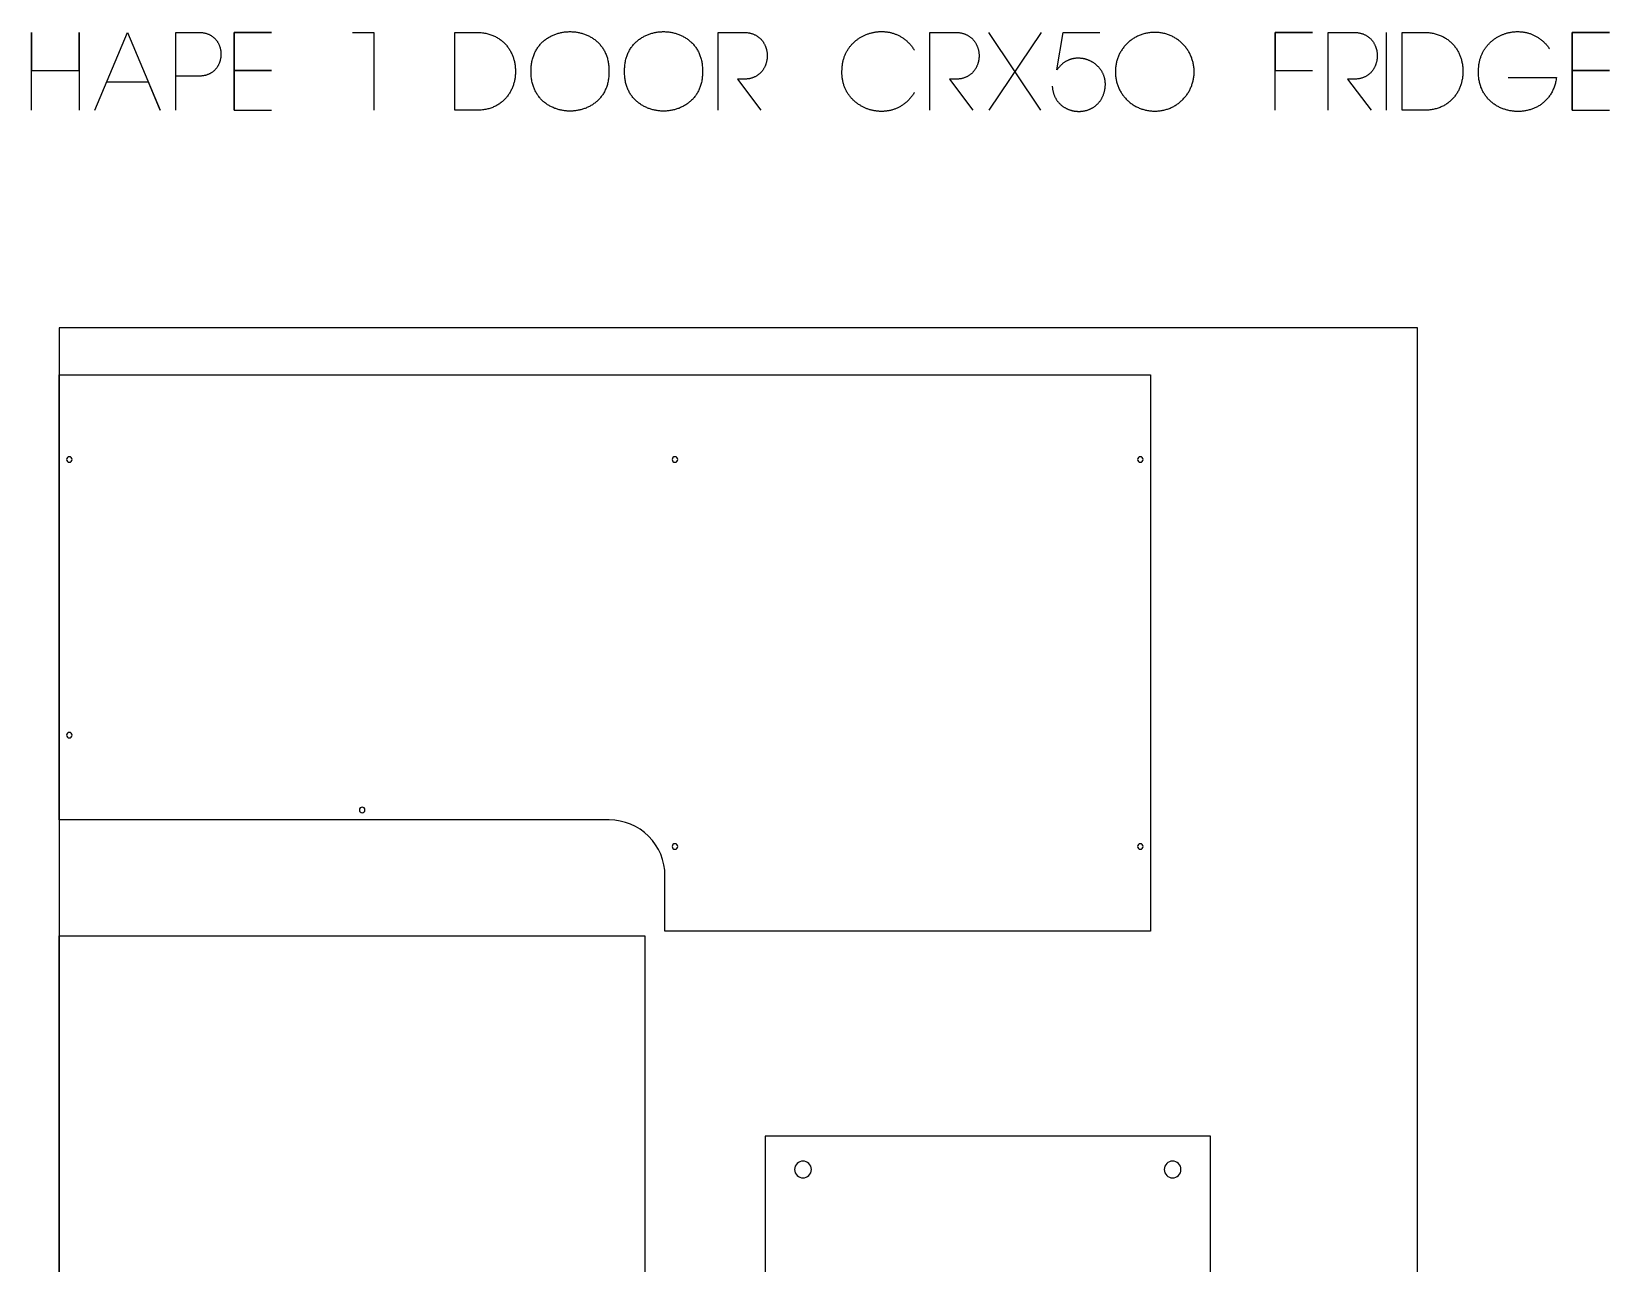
# Model space of a CAD drawing. Extents: x -767 to 5149, y -506 to 2808.
# Drawn here: x 3732 to 5149, y 1600 to 2706 of the extents above; entities that cross this region are included whole.
import ezdxf

# ---------------------------------------------------------------- set-up
doc = ezdxf.new("R2010")
doc.units = 0
doc.layers.add('LAYER_1', color=18, linetype='CONTINUOUS')
doc.layers.add('T5_LOGOLAYER_21', color=18, linetype='CONTINUOUS')

msp = doc.modelspace()

# ---------------------------------------------------------------- linework, layer by layer
at = {"layer": 'LAYER_1'}
for points in [[(3757, 0), (4977, 0), (4977, 2440), (3757, 2440)], [(4391, 1512), (4791, 1512), (4791, 1714), (4391, 1714)]]:
    msp.add_lwpolyline(points, close=True, dxfattribs=at)
for points in [[(3766, 2324.3, 0.414214), (3763.5, 2321.8, 0.414214), (3766, 2319.3, 0.414214), (3768.5, 2321.8, 0.414214)], [(4310, 2324.3, 0.414214), (4307.5, 2321.8, 0.414214), (4310, 2319.3, 0.414214), (4312.5, 2321.8, 0.414214)], [(4728, 2324.3, 0.414214), (4725.5, 2321.8, 0.414214), (4728, 2319.3, 0.414214), (4730.5, 2321.8, 0.414214)], [(3766, 2076.7, 0.414214), (3763.5, 2074.2, 0.414214), (3766, 2071.7, 0.414214), (3768.5, 2074.2, 0.414214)], [(4029, 2009.5, 0.414214), (4026.5, 2007, 0.414214), (4029, 2004.5, 0.414214), (4031.5, 2007, 0.414214)], [(4310, 1976.7, 0.414214), (4307.5, 1974.2, 0.414214), (4310, 1971.7, 0.414214), (4312.5, 1974.2, 0.414214)], [(4728, 1976.7, 0.414214), (4725.5, 1974.2, 0.414214), (4728, 1971.7, 0.414214), (4730.5, 1974.2, 0.414214)], [(4425, 1691.5, 0.414214), (4417.5, 1684, 0.414214), (4425, 1676.5, 0.414214), (4432.5, 1684, 0.414214)], [(4757, 1691.5, 0.414214), (4749.5, 1684, 0.414214), (4757, 1676.5, 0.414214), (4764.5, 1684, 0.414214)]]:
    msp.add_lwpolyline(points, format="xyb", close=True, dxfattribs=at)
at = {"layer": 'T5_LOGOLAYER_21'}
for points in [[(3732.1, 2635.5), (3732.1, 2705.5), (3732.1, 2671.2), (3774.8, 2671.2), (3774.8, 2705.5), (3774.8, 2635.5)], [(3788.8, 2635.5), (3818.2, 2705.5), (3847.6, 2635.5), (3837.1, 2660.7), (3800, 2660.7)], [(3861.6, 2635.5), (3861.6, 2705.5), (3882.6, 2705.5), (3883.2, 2705.5), (3883.8, 2705.4), (3884.4, 2705.4), (3885, 2705.4), (3885.5, 2705.3), (3886.1, 2705.2), (3886.6, 2705.1), (3887.2, 2705), (3887.7, 2704.9), (3888.2, 2704.8), (3888.7, 2704.7), (3889.2, 2704.5), (3889.7, 2704.3), (3890.2, 2704.2), (3890.7, 2704), (3891.2, 2703.8), (3891.6, 2703.6), (3892.1, 2703.4), (3892.5, 2703.1), (3892.9, 2702.9), (3893.3, 2702.6), (3893.7, 2702.4), (3894.1, 2702.1), (3894.5, 2701.9), (3894.9, 2701.6), (3895.3, 2701.3), (3895.6, 2701), (3896, 2700.7), (3896.3, 2700.3), (3896.7, 2700), (3897, 2699.7), (3897.3, 2699.3), (3897.6, 2699), (3897.9, 2698.6), (3898.2, 2698.3), (3898.4, 2697.9), (3898.7, 2697.5), (3899, 2697.2), (3899.2, 2696.8), (3899.4, 2696.4), (3899.7, 2696), (3899.9, 2695.6), (3900.1, 2695.2), (3900.3, 2694.8), (3900.5, 2694.3), (3900.6, 2693.9), (3900.8, 2693.5), (3901, 2693.1), (3901.1, 2692.6), (3901.2, 2692.2), (3901.4, 2691.8), (3901.5, 2691.3), (3901.6, 2690.9), (3901.7, 2690.4), (3901.8, 2690), (3901.9, 2689.5), (3902, 2689.1), (3902, 2688.6), (3902.1, 2688.2), (3902.1, 2687.7), (3902.1, 2687.2), (3902.2, 2686.8), (3902.2, 2686.3), (3902.2, 2685.9), (3902.2, 2685.4), (3902.2, 2685), (3902.1, 2684.5), (3902.1, 2684), (3902.1, 2683.6), (3902, 2683.1), (3902, 2682.7), (3901.9, 2682.2), (3901.8, 2681.8), (3901.7, 2681.3), (3901.6, 2680.9), (3901.5, 2680.4), (3901.4, 2680), (3901.2, 2679.5), (3901.1, 2679.1), (3901, 2678.7), (3900.8, 2678.2), (3900.6, 2677.8), (3900.5, 2677.4), (3900.3, 2677), (3900.1, 2676.6), (3899.9, 2676.2), (3899.7, 2675.8), (3899.4, 2675.4), (3899.2, 2675), (3899, 2674.6), (3898.7, 2674.2), (3898.4, 2673.8), (3898.2, 2673.5), (3897.9, 2673.1), (3897.6, 2672.7), (3897.3, 2672.4), (3897, 2672.1), (3896.7, 2671.7), (3896.3, 2671.4), (3896, 2671.1), (3895.6, 2670.8), (3895.3, 2670.5), (3894.9, 2670.2), (3894.5, 2669.9), (3894.1, 2669.6), (3893.7, 2669.3), (3893.3, 2669.1), (3892.9, 2668.8), (3892.5, 2668.6), (3892.1, 2668.4), (3891.6, 2668.2), (3891.2, 2668), (3890.7, 2667.8), (3890.2, 2667.6), (3889.7, 2667.4), (3889.2, 2667.2), (3888.7, 2667.1), (3888.2, 2666.9), (3887.7, 2666.8), (3887.2, 2666.7), (3886.6, 2666.6), (3886.1, 2666.5), (3885.5, 2666.4), (3885, 2666.4), (3884.4, 2666.3), (3883.8, 2666.3), (3883.2, 2666.3), (3882.6, 2666.3), (3861.6, 2666.3)], [(3914.1, 2635.5), (3914.1, 2705.5), (3947.7, 2705.5), (3914.1, 2705.5), (3914.1, 2671.2), (3947.7, 2671.2), (3914.1, 2671.2), (3914.1, 2635.5), (3947.7, 2635.5)], [(4020.5, 2705.5), (4039.4, 2705.5), (4039.4, 2635.5)], [(4348.7, 2635.5), (4348.7, 2705.5), (4371.8, 2705.5), (4372.5, 2705.5), (4373.1, 2705.4), (4373.8, 2705.4), (4374.4, 2705.3), (4375, 2705.3), (4375.6, 2705.2), (4376.2, 2705.1), (4376.8, 2705), (4377.3, 2704.9), (4377.9, 2704.7), (4378.4, 2704.6), (4379, 2704.4), (4379.5, 2704.3), (4380, 2704.1), (4380.5, 2703.9), (4381, 2703.7), (4381.5, 2703.4), (4382, 2703.2), (4382.5, 2703), (4382.9, 2702.7), (4383.4, 2702.4), (4383.8, 2702.2), (4384.2, 2701.9), (4384.6, 2701.6), (4385, 2701.3), (4385.4, 2701), (4385.8, 2700.7), (4386.2, 2700.3), (4386.6, 2700), (4386.9, 2699.6), (4387.3, 2699.3), (4387.6, 2698.9), (4387.9, 2698.5), (4388.2, 2698.2), (4388.5, 2697.8), (4388.8, 2697.4), (4389.1, 2697), (4389.4, 2696.6), (4389.6, 2696.1), (4389.9, 2695.7), (4390.1, 2695.3), (4390.4, 2694.9), (4390.6, 2694.4), (4390.8, 2694), (4391, 2693.5), (4391.2, 2693.1), (4391.4, 2692.6), (4391.5, 2692.2), (4391.7, 2691.7), (4391.8, 2691.2), (4392, 2690.8), (4392.1, 2690.3), (4392.2, 2689.8), (4392.3, 2689.4), (4392.4, 2688.9), (4392.5, 2688.4), (4392.6, 2687.9), (4392.7, 2687.4), (4392.7, 2686.9), (4392.8, 2686.4), (4392.8, 2685.9), (4392.8, 2685.5), (4392.8, 2685), (4392.8, 2684.5), (4392.8, 2684), (4392.8, 2683.5), (4392.8, 2683), (4392.8, 2682.5), (4392.7, 2682), (4392.7, 2681.5), (4392.6, 2681), (4392.5, 2680.6), (4392.4, 2680.1), (4392.3, 2679.6), (4392.2, 2679.1), (4392.1, 2678.6), (4392, 2678.2), (4391.8, 2677.7), (4391.7, 2677.2), (4391.5, 2676.8), (4391.4, 2676.3), (4391.2, 2675.8), (4391, 2675.4), (4390.8, 2674.9), (4390.6, 2674.5), (4390.4, 2674.1), (4390.1, 2673.6), (4389.9, 2673.2), (4389.6, 2672.8), (4389.4, 2672.4), (4389.1, 2672), (4388.8, 2671.6), (4388.5, 2671.2), (4388.2, 2670.8), (4387.9, 2670.4), (4387.6, 2670), (4387.3, 2669.7), (4386.9, 2669.3), (4386.6, 2669), (4386.2, 2668.6), (4385.8, 2668.3), (4385.4, 2668), (4385, 2667.6), (4384.6, 2667.3), (4384.2, 2667), (4383.8, 2666.8), (4383.4, 2666.5), (4382.9, 2666.2), (4382.5, 2666), (4382, 2665.7), (4381.5, 2665.5), (4381, 2665.3), (4380.5, 2665.1), (4380, 2664.9), (4379.5, 2664.7), (4379, 2664.5), (4378.4, 2664.3), (4377.9, 2664.2), (4377.3, 2664.1), (4376.8, 2663.9), (4376.2, 2663.8), (4375.6, 2663.7), (4375, 2663.7), (4374.4, 2663.6), (4373.8, 2663.5), (4373.1, 2663.5), (4372.5, 2663.5), (4371.8, 2663.5), (4366.2, 2663.5), (4387.2, 2635.5)], [(4525.1, 2651.6), (4524.7, 2650.8), (4524.2, 2650.1), (4523.8, 2649.5), (4523.3, 2648.8), (4522.8, 2648.1), (4522.3, 2647.5), (4521.8, 2646.9), (4521.3, 2646.3), (4520.8, 2645.7), (4520.3, 2645.1), (4519.7, 2644.5), (4519.2, 2644), (4518.6, 2643.5), (4518, 2642.9), (4517.5, 2642.4), (4516.9, 2642), (4516.3, 2641.5), (4515.7, 2641.1), (4515.1, 2640.6), (4514.5, 2640.2), (4513.9, 2639.8), (4513.3, 2639.4), (4512.7, 2639), (4512, 2638.7), (4511.4, 2638.3), (4510.8, 2638), (4510.1, 2637.7), (4509.5, 2637.4), (4508.8, 2637.1), (4508.2, 2636.9), (4507.5, 2636.6), (4506.8, 2636.4), (4506.2, 2636.1), (4505.5, 2635.9), (4504.8, 2635.7), (4504.1, 2635.6), (4503.5, 2635.4), (4502.8, 2635.2), (4502.1, 2635.1), (4501.4, 2635), (4500.7, 2634.9), (4500, 2634.8), (4499.4, 2634.7), (4498.7, 2634.6), (4498, 2634.6), (4497.3, 2634.5), (4496.6, 2634.5), (4495.9, 2634.5), (4495.2, 2634.5), (4494.5, 2634.5), (4493.8, 2634.5), (4493.1, 2634.6), (4492.4, 2634.6), (4491.7, 2634.7), (4491.1, 2634.8), (4490.4, 2634.9), (4489.7, 2635), (4489, 2635.1), (4488.3, 2635.2), (4487.6, 2635.4), (4487, 2635.5), (4486.3, 2635.7), (4485.6, 2635.9), (4485, 2636), (4484.3, 2636.3), (4483.6, 2636.5), (4483, 2636.7), (4482.3, 2636.9), (4481.7, 2637.2), (4481.1, 2637.5), (4480.4, 2637.7), (4479.8, 2638), (4479.2, 2638.3), (4478.6, 2638.7), (4478, 2639), (4477.3, 2639.3), (4476.8, 2639.7), (4476.2, 2640), (4475.6, 2640.4), (4475, 2640.8), (4474.4, 2641.2), (4473.9, 2641.6), (4473.3, 2642), (4472.8, 2642.4), (4472.2, 2642.9), (4471.7, 2643.3), (4471.2, 2643.8), (4470.7, 2644.2), (4470.2, 2644.7), (4469.7, 2645.2), (4469.2, 2645.7), (4468.7, 2646.2), (4468.2, 2646.8), (4467.8, 2647.3), (4467.3, 2647.8), (4466.9, 2648.4), (4466.5, 2649), (4466.1, 2649.5), (4465.7, 2650.1), (4465.3, 2650.7), (4464.9, 2651.3), (4464.5, 2651.9), (4464.2, 2652.6), (4463.8, 2653.2), (4463.5, 2653.8), (4463.2, 2654.5), (4462.9, 2655.2), (4462.6, 2655.8), (4462.3, 2656.5), (4462.1, 2657.2), (4461.8, 2657.9), (4461.6, 2658.6), (4461.4, 2659.3), (4461.2, 2660.1), (4461, 2660.8), (4460.8, 2661.5), (4460.7, 2662.3), (4460.5, 2663.1), (4460.4, 2663.8), (4460.3, 2664.6), (4460.2, 2665.4), (4460.1, 2666.2), (4460.1, 2667), (4460, 2667.8), (4460, 2668.7), (4460, 2669.5), (4460, 2670.3), (4460, 2671.2), (4460.1, 2672), (4460.1, 2672.8), (4460.1, 2673.6), (4460.2, 2674.4), (4460.3, 2675.2), (4460.4, 2676), (4460.5, 2676.8), (4460.6, 2677.5), (4460.7, 2678.3), (4460.9, 2679.1), (4461, 2679.8), (4461.2, 2680.5), (4461.4, 2681.2), (4461.6, 2682), (4461.9, 2682.7), (4462.1, 2683.4), (4462.4, 2684), (4462.6, 2684.7), (4462.9, 2685.4), (4463.2, 2686.1), (4463.5, 2686.7), (4463.8, 2687.3), (4464.2, 2688), (4464.5, 2688.6), (4464.9, 2689.2), (4465.2, 2689.8), (4465.6, 2690.4), (4466, 2691), (4466.4, 2691.6), (4466.8, 2692.1), (4467.2, 2692.7), (4467.7, 2693.2), (4468.1, 2693.7), (4468.6, 2694.3), (4469, 2694.8), (4469.5, 2695.3), (4470, 2695.8), (4470.5, 2696.2), (4471, 2696.7), (4471.5, 2697.2), (4472, 2697.6), (4472.5, 2698.1), (4473, 2698.5), (4473.6, 2698.9), (4474.1, 2699.3), (4474.7, 2699.7), (4475.2, 2700.1), (4475.8, 2700.5), (4476.4, 2700.8), (4477, 2701.2), (4477.6, 2701.5), (4478.2, 2701.8), (4478.8, 2702.2), (4479.4, 2702.5), (4480, 2702.8), (4480.6, 2703), (4481.2, 2703.3), (4481.8, 2703.6), (4482.5, 2703.8), (4483.1, 2704.1), (4483.8, 2704.3), (4484.4, 2704.5), (4485.1, 2704.7), (4485.7, 2704.9), (4486.4, 2705.1), (4487, 2705.2), (4487.7, 2705.4), (4488.3, 2705.5), (4489, 2705.7), (4489.7, 2705.8), (4490.4, 2705.9), (4491, 2706), (4491.7, 2706), (4492.4, 2706.1), (4493.1, 2706.2), (4493.7, 2706.2), (4494.4, 2706.2), (4495.1, 2706.2), (4495.8, 2706.2), (4496.5, 2706.2), (4497.1, 2706.2), (4497.8, 2706.2), (4498.5, 2706.1), (4499.2, 2706.1), (4499.9, 2706), (4500.5, 2705.9), (4501.2, 2705.8), (4501.9, 2705.7), (4502.6, 2705.6), (4503.2, 2705.4), (4503.9, 2705.3), (4504.6, 2705.1), (4505.2, 2704.9), (4505.9, 2704.7), (4506.5, 2704.5), (4507.2, 2704.3), (4507.8, 2704), (4508.5, 2703.8), (4509.1, 2703.5), (4509.8, 2703.2), (4510.4, 2702.9), (4511, 2702.6), (4511.7, 2702.3), (4512.3, 2702), (4512.9, 2701.6), (4513.5, 2701.2), (4514.1, 2700.9), (4514.7, 2700.5), (4515.3, 2700), (4515.9, 2699.6), (4516.5, 2699.2), (4517, 2698.7), (4517.6, 2698.3), (4518.2, 2697.8), (4518.7, 2697.3), (4519.3, 2696.7), (4519.8, 2696.2), (4520.3, 2695.7), (4520.9, 2695.1), (4521.4, 2694.5), (4521.9, 2693.9), (4522.4, 2693.3), (4522.9, 2692.7), (4523.3, 2692.1), (4523.8, 2691.4), (4524.3, 2690.8), (4524.7, 2690.1), (4525.1, 2689.4)], [(4539, 2635.5), (4539, 2705.5), (4562.1, 2705.5), (4562.8, 2705.5), (4563.4, 2705.4), (4564, 2705.4), (4564.6, 2705.3), (4565.3, 2705.3), (4565.9, 2705.2), (4566.4, 2705.1), (4567, 2705), (4567.6, 2704.9), (4568.1, 2704.7), (4568.7, 2704.6), (4569.2, 2704.4), (4569.8, 2704.3), (4570.3, 2704.1), (4570.8, 2703.9), (4571.3, 2703.7), (4571.8, 2703.4), (4572.3, 2703.2), (4572.7, 2703), (4573.2, 2702.7), (4573.6, 2702.4), (4574.1, 2702.2), (4574.5, 2701.9), (4574.9, 2701.6), (4575.3, 2701.3), (4575.7, 2701), (4576.1, 2700.7), (4576.5, 2700.3), (4576.8, 2700), (4577.2, 2699.6), (4577.5, 2699.3), (4577.8, 2698.9), (4578.2, 2698.5), (4578.5, 2698.2), (4578.8, 2697.8), (4579.1, 2697.4), (4579.4, 2697), (4579.6, 2696.6), (4579.9, 2696.1), (4580.1, 2695.7), (4580.4, 2695.3), (4580.6, 2694.9), (4580.8, 2694.4), (4581, 2694), (4581.2, 2693.5), (4581.4, 2693.1), (4581.6, 2692.6), (4581.8, 2692.2), (4581.9, 2691.7), (4582.1, 2691.2), (4582.2, 2690.8), (4582.4, 2690.3), (4582.5, 2689.8), (4582.6, 2689.4), (4582.7, 2688.9), (4582.8, 2688.4), (4582.8, 2687.9), (4582.9, 2687.4), (4583, 2686.9), (4583, 2686.4), (4583.1, 2685.9), (4583.1, 2685.5), (4583.1, 2685), (4583.1, 2684.5), (4583.1, 2684), (4583.1, 2683.5), (4583.1, 2683), (4583, 2682.5), (4583, 2682), (4582.9, 2681.5), (4582.8, 2681), (4582.8, 2680.6), (4582.7, 2680.1), (4582.6, 2679.6), (4582.5, 2679.1), (4582.4, 2678.6), (4582.2, 2678.2), (4582.1, 2677.7), (4581.9, 2677.2), (4581.8, 2676.8), (4581.6, 2676.3), (4581.4, 2675.8), (4581.2, 2675.4), (4581, 2674.9), (4580.8, 2674.5), (4580.6, 2674.1), (4580.4, 2673.6), (4580.1, 2673.2), (4579.9, 2672.8), (4579.6, 2672.4), (4579.4, 2672), (4579.1, 2671.6), (4578.8, 2671.2), (4578.5, 2670.8), (4578.2, 2670.4), (4577.8, 2670), (4577.5, 2669.7), (4577.2, 2669.3), (4576.8, 2669), (4576.5, 2668.6), (4576.1, 2668.3), (4575.7, 2668), (4575.3, 2667.6), (4574.9, 2667.3), (4574.5, 2667), (4574.1, 2666.8), (4573.6, 2666.5), (4573.2, 2666.2), (4572.7, 2666), (4572.3, 2665.7), (4571.8, 2665.5), (4571.3, 2665.3), (4570.8, 2665.1), (4570.3, 2664.9), (4569.8, 2664.7), (4569.2, 2664.5), (4568.7, 2664.3), (4568.1, 2664.2), (4567.6, 2664.1), (4567, 2663.9), (4566.4, 2663.8), (4565.9, 2663.7), (4565.3, 2663.7), (4564.6, 2663.6), (4564, 2663.5), (4563.4, 2663.5), (4562.8, 2663.5), (4562.1, 2663.5), (4556.5, 2663.5), (4577.5, 2635.5)], [(4591.5, 2705.5), (4638.4, 2635.5)], [(4592.2, 2635.5), (4639.1, 2705.5)], [(4648.9, 2657.2), (4648.9, 2656.5), (4649, 2655.9), (4649.1, 2655.3), (4649.1, 2654.7), (4649.2, 2654.1), (4649.3, 2653.5), (4649.4, 2652.9), (4649.6, 2652.3), (4649.7, 2651.8), (4649.9, 2651.2), (4650, 2650.7), (4650.2, 2650.1), (4650.4, 2649.6), (4650.6, 2649.1), (4650.8, 2648.6), (4651, 2648.1), (4651.2, 2647.6), (4651.5, 2647.1), (4651.7, 2646.6), (4652, 2646.1), (4652.3, 2645.7), (4652.5, 2645.2), (4652.8, 2644.8), (4653.1, 2644.4), (4653.4, 2643.9), (4653.7, 2643.5), (4654.1, 2643.1), (4654.4, 2642.7), (4654.7, 2642.3), (4655.1, 2642), (4655.4, 2641.6), (4655.8, 2641.2), (4656.2, 2640.9), (4656.5, 2640.5), (4656.9, 2640.2), (4657.3, 2639.9), (4657.7, 2639.6), (4658.1, 2639.3), (4658.5, 2639), (4658.9, 2638.7), (4659.4, 2638.4), (4659.8, 2638.1), (4660.2, 2637.9), (4660.7, 2637.6), (4661.1, 2637.4), (4661.6, 2637.2), (4662, 2636.9), (4662.5, 2636.7), (4662.9, 2636.5), (4663.4, 2636.3), (4663.9, 2636.1), (4664.3, 2636), (4664.8, 2635.8), (4665.3, 2635.7), (4665.8, 2635.5), (4666.2, 2635.4), (4666.7, 2635.3), (4667.2, 2635.1), (4667.7, 2635), (4668.2, 2634.9), (4668.7, 2634.8), (4669.2, 2634.8), (4669.7, 2634.7), (4670.2, 2634.6), (4670.7, 2634.6), (4671.2, 2634.6), (4671.7, 2634.5), (4672.2, 2634.5), (4672.7, 2634.5), (4673.2, 2634.5), (4673.7, 2634.5), (4674.2, 2634.5), (4674.7, 2634.6), (4675.2, 2634.6), (4675.7, 2634.7), (4676.2, 2634.7), (4676.7, 2634.8), (4677.2, 2634.9), (4677.7, 2635), (4678.2, 2635.1), (4678.7, 2635.2), (4679.2, 2635.3), (4679.7, 2635.4), (4680.1, 2635.6), (4680.6, 2635.7), (4681.1, 2635.9), (4681.6, 2636.1), (4682, 2636.3), (4682.5, 2636.5), (4683, 2636.7), (4683.4, 2636.9), (4683.9, 2637.1), (4684.3, 2637.3), (4684.8, 2637.6), (4685.2, 2637.8), (4685.7, 2638.1), (4686.1, 2638.4), (4686.5, 2638.7), (4686.9, 2639), (4687.3, 2639.3), (4687.7, 2639.6), (4688.1, 2639.9), (4688.5, 2640.3), (4688.9, 2640.6), (4689.3, 2641), (4689.7, 2641.3), (4690, 2641.7), (4690.4, 2642.1), (4690.8, 2642.5), (4691.1, 2642.9), (4691.4, 2643.4), (4691.8, 2643.8), (4692.1, 2644.3), (4692.4, 2644.7), (4692.7, 2645.2), (4693, 2645.7), (4693.3, 2646.1), (4693.5, 2646.7), (4693.8, 2647.2), (4694.1, 2647.7), (4694.3, 2648.2), (4694.5, 2648.8), (4694.8, 2649.3), (4695, 2649.9), (4695.2, 2650.5), (4695.4, 2651.1), (4695.5, 2651.7), (4695.7, 2652.3), (4695.9, 2652.9), (4696, 2653.5), (4696.1, 2654.1), (4696.2, 2654.7), (4696.3, 2655.2), (4696.4, 2655.8), (4696.5, 2656.4), (4696.5, 2657), (4696.5, 2657.5), (4696.6, 2658.1), (4696.6, 2658.7), (4696.6, 2659.2), (4696.6, 2659.8), (4696.5, 2660.3), (4696.5, 2660.9), (4696.4, 2661.4), (4696.4, 2661.9), (4696.3, 2662.5), (4696.2, 2663), (4696.1, 2663.5), (4696, 2664), (4695.9, 2664.5), (4695.7, 2665), (4695.6, 2665.5), (4695.4, 2666), (4695.3, 2666.5), (4695.1, 2667), (4694.9, 2667.5), (4694.7, 2667.9), (4694.5, 2668.4), (4694.3, 2668.8), (4694, 2669.3), (4693.8, 2669.7), (4693.6, 2670.2), (4693.3, 2670.6), (4693, 2671), (4692.8, 2671.4), (4692.5, 2671.8), (4692.2, 2672.3), (4691.9, 2672.6), (4691.6, 2673), (4691.3, 2673.4), (4690.9, 2673.8), (4690.6, 2674.2), (4690.3, 2674.5), (4689.9, 2674.9), (4689.6, 2675.2), (4689.2, 2675.6), (4688.8, 2675.9), (4688.5, 2676.2), (4688.1, 2676.6), (4687.7, 2676.9), (4687.3, 2677.2), (4686.9, 2677.5), (4686.5, 2677.7), (4686.1, 2678), (4685.7, 2678.3), (4685.3, 2678.6), (4684.8, 2678.8), (4684.4, 2679.1), (4684, 2679.3), (4683.5, 2679.5), (4683.1, 2679.7), (4682.6, 2680), (4682.2, 2680.2), (4681.7, 2680.3), (4681.3, 2680.5), (4680.8, 2680.7), (4680.3, 2680.9), (4679.9, 2681), (4679.4, 2681.2), (4678.9, 2681.3), (4678.4, 2681.5), (4678, 2681.6), (4677.5, 2681.7), (4677, 2681.8), (4676.5, 2681.9), (4676, 2682), (4675.5, 2682), (4675, 2682.1), (4674.5, 2682.1), (4674, 2682.2), (4673.5, 2682.2), (4673.1, 2682.2), (4672.6, 2682.3), (4672.1, 2682.3), (4671.6, 2682.2), (4671.1, 2682.2), (4670.6, 2682.2), (4670.1, 2682.2), (4669.6, 2682.1), (4669.1, 2682), (4668.6, 2682), (4668.1, 2681.9), (4667.6, 2681.8), (4667.1, 2681.7), (4666.6, 2681.6), (4666.1, 2681.4), (4665.6, 2681.3), (4665.2, 2681.1), (4664.7, 2681), (4664.2, 2680.8), (4663.7, 2680.6), (4663.2, 2680.4), (4662.8, 2680.2), (4662.3, 2680), (4661.8, 2679.7), (4661.4, 2679.5), (4660.9, 2679.2), (4660.5, 2679), (4660, 2678.7), (4659.6, 2678.4), (4659.1, 2678.1), (4658.7, 2677.7), (4658.2, 2677.4), (4657.8, 2677.1), (4657.4, 2676.7), (4657, 2676.3), (4656.6, 2675.9), (4656.2, 2675.5), (4655.7, 2675.1), (4655.4, 2674.7), (4655, 2674.3), (4654.6, 2673.8), (4654.2, 2673.3), (4653.8, 2672.9), (4653.5, 2672.4), (4653.1, 2671.9), (4658.7, 2705.5), (4691.6, 2705.5)], [(4849.1, 2635.5), (4849.1, 2705.5), (4882.7, 2705.5), (4849.1, 2705.5), (4849.1, 2671.2), (4882.7, 2671.2)], [(4896.7, 2635.5), (4896.7, 2705.5), (4919.8, 2705.5), (4920.5, 2705.5), (4921.1, 2705.4), (4921.7, 2705.4), (4922.3, 2705.3), (4923, 2705.3), (4923.6, 2705.2), (4924.1, 2705.1), (4924.7, 2705), (4925.3, 2704.9), (4925.8, 2704.7), (4926.4, 2704.6), (4926.9, 2704.4), (4927.5, 2704.3), (4928, 2704.1), (4928.5, 2703.9), (4929, 2703.7), (4929.5, 2703.4), (4930, 2703.2), (4930.4, 2703), (4930.9, 2702.7), (4931.3, 2702.4), (4931.8, 2702.2), (4932.2, 2701.9), (4932.6, 2701.6), (4933, 2701.3), (4933.4, 2701), (4933.8, 2700.7), (4934.2, 2700.3), (4934.5, 2700), (4934.9, 2699.6), (4935.2, 2699.3), (4935.5, 2698.9), (4935.9, 2698.5), (4936.2, 2698.2), (4936.5, 2697.8), (4936.8, 2697.4), (4937.1, 2697), (4937.3, 2696.6), (4937.6, 2696.1), (4937.8, 2695.7), (4938.1, 2695.3), (4938.3, 2694.9), (4938.5, 2694.4), (4938.7, 2694), (4938.9, 2693.5), (4939.1, 2693.1), (4939.3, 2692.6), (4939.5, 2692.2), (4939.6, 2691.7), (4939.8, 2691.2), (4939.9, 2690.8), (4940.1, 2690.3), (4940.2, 2689.8), (4940.3, 2689.4), (4940.4, 2688.9), (4940.5, 2688.4), (4940.5, 2687.9), (4940.6, 2687.4), (4940.7, 2686.9), (4940.7, 2686.4), (4940.8, 2685.9), (4940.8, 2685.5), (4940.8, 2685), (4940.8, 2684.5), (4940.8, 2684), (4940.8, 2683.5), (4940.8, 2683), (4940.7, 2682.5), (4940.7, 2682), (4940.6, 2681.5), (4940.5, 2681), (4940.5, 2680.6), (4940.4, 2680.1), (4940.3, 2679.6), (4940.2, 2679.1), (4940.1, 2678.6), (4939.9, 2678.2), (4939.8, 2677.7), (4939.6, 2677.2), (4939.5, 2676.8), (4939.3, 2676.3), (4939.1, 2675.8), (4938.9, 2675.4), (4938.7, 2674.9), (4938.5, 2674.5), (4938.3, 2674.1), (4938.1, 2673.6), (4937.8, 2673.2), (4937.6, 2672.8), (4937.3, 2672.4), (4937.1, 2672), (4936.8, 2671.6), (4936.5, 2671.2), (4936.2, 2670.8), (4935.9, 2670.4), (4935.5, 2670), (4935.2, 2669.7), (4934.9, 2669.3), (4934.5, 2669), (4934.2, 2668.6), (4933.8, 2668.3), (4933.4, 2668), (4933, 2667.6), (4932.6, 2667.3), (4932.2, 2667), (4931.8, 2666.8), (4931.3, 2666.5), (4930.9, 2666.2), (4930.4, 2666), (4930, 2665.7), (4929.5, 2665.5), (4929, 2665.3), (4928.5, 2665.1), (4928, 2664.9), (4927.5, 2664.7), (4926.9, 2664.5), (4926.4, 2664.3), (4925.8, 2664.2), (4925.3, 2664.1), (4924.7, 2663.9), (4924.1, 2663.8), (4923.6, 2663.7), (4923, 2663.7), (4922.3, 2663.6), (4921.7, 2663.5), (4921.1, 2663.5), (4920.5, 2663.5), (4919.8, 2663.5), (4914.2, 2663.5), (4935.2, 2635.5)], [(4949.2, 2635.5), (4949.2, 2705.5)], [(5058.4, 2664.9), (5101.8, 2664.9), (5101.6, 2663.8), (5101.4, 2662.8), (5101.2, 2661.8), (5101, 2660.9), (5100.8, 2659.9), (5100.5, 2659), (5100.2, 2658), (5099.9, 2657.1), (5099.6, 2656.2), (5099.3, 2655.4), (5098.9, 2654.5), (5098.6, 2653.7), (5098.2, 2652.9), (5097.8, 2652.1), (5097.4, 2651.3), (5096.9, 2650.6), (5096.5, 2649.8), (5096, 2649.1), (5095.5, 2648.4), (5095, 2647.7), (5094.5, 2647), (5094, 2646.4), (5093.4, 2645.7), (5092.9, 2645.1), (5092.3, 2644.5), (5091.7, 2643.9), (5091.1, 2643.4), (5090.5, 2642.8), (5089.9, 2642.3), (5089.3, 2641.8), (5088.6, 2641.3), (5088, 2640.8), (5087.3, 2640.4), (5086.7, 2639.9), (5086, 2639.5), (5085.3, 2639.1), (5084.6, 2638.7), (5083.9, 2638.3), (5083.2, 2638), (5082.4, 2637.6), (5081.7, 2637.3), (5081, 2637), (5080.2, 2636.7), (5079.5, 2636.5), (5078.7, 2636.2), (5078, 2636), (5077.2, 2635.8), (5076.4, 2635.5), (5075.6, 2635.4), (5074.9, 2635.2), (5074.1, 2635), (5073.3, 2634.9), (5072.5, 2634.8), (5071.7, 2634.7), (5070.9, 2634.6), (5070.1, 2634.5), (5069.3, 2634.5), (5068.5, 2634.4), (5067.7, 2634.4), (5066.9, 2634.4), (5066.1, 2634.4), (5065.3, 2634.5), (5064.5, 2634.5), (5063.7, 2634.6), (5062.9, 2634.7), (5062.2, 2634.8), (5061.4, 2634.9), (5060.6, 2635), (5059.8, 2635.1), (5059, 2635.3), (5058.2, 2635.5), (5057.5, 2635.7), (5056.7, 2635.9), (5055.9, 2636.1), (5055.2, 2636.4), (5054.4, 2636.6), (5053.6, 2636.9), (5052.9, 2637.2), (5052.2, 2637.5), (5051.4, 2637.8), (5050.7, 2638.1), (5050, 2638.5), (5049.3, 2638.9), (5048.6, 2639.2), (5047.9, 2639.6), (5047.2, 2640.1), (5046.6, 2640.5), (5045.9, 2640.9), (5045.2, 2641.4), (5044.6, 2641.9), (5044, 2642.4), (5043.4, 2642.9), (5042.8, 2643.4), (5042.2, 2643.9), (5041.6, 2644.5), (5041, 2645.1), (5040.5, 2645.6), (5039.9, 2646.2), (5039.4, 2646.9), (5038.9, 2647.5), (5038.4, 2648.1), (5037.9, 2648.8), (5037.4, 2649.5), (5037, 2650.2), (5036.5, 2650.9), (5036.1, 2651.6), (5035.7, 2652.3), (5035.3, 2653.1), (5034.9, 2653.8), (5034.6, 2654.6), (5034.3, 2655.4), (5033.9, 2656.2), (5033.7, 2657), (5033.4, 2657.9), (5033.1, 2658.7), (5032.9, 2659.6), (5032.7, 2660.5), (5032.5, 2661.4), (5032.3, 2662.3), (5032.1, 2663.2), (5032, 2664.2), (5031.9, 2665.1), (5031.8, 2666.1), (5031.8, 2667.1), (5031.7, 2668.1), (5031.7, 2669.1), (5031.7, 2670.1), (5031.8, 2671.2), (5031.8, 2672), (5031.8, 2672.8), (5031.8, 2673.6), (5031.9, 2674.3), (5031.9, 2675.1), (5032, 2675.9), (5032.1, 2676.6), (5032.2, 2677.4), (5032.4, 2678.1), (5032.5, 2678.8), (5032.7, 2679.6), (5032.8, 2680.3), (5033, 2681), (5033.2, 2681.7), (5033.4, 2682.4), (5033.7, 2683.1), (5033.9, 2683.7), (5034.2, 2684.4), (5034.4, 2685.1), (5034.7, 2685.7), (5035, 2686.3), (5035.3, 2687), (5035.6, 2687.6), (5035.9, 2688.2), (5036.3, 2688.8), (5036.6, 2689.4), (5037, 2690), (5037.4, 2690.6), (5037.7, 2691.1), (5038.1, 2691.7), (5038.5, 2692.2), (5038.9, 2692.8), (5039.4, 2693.3), (5039.8, 2693.8), (5040.2, 2694.3), (5040.7, 2694.8), (5041.2, 2695.3), (5041.6, 2695.8), (5042.1, 2696.3), (5042.6, 2696.7), (5043.1, 2697.2), (5043.6, 2697.6), (5044.1, 2698), (5044.6, 2698.5), (5045.1, 2698.9), (5045.7, 2699.3), (5046.2, 2699.7), (5046.8, 2700), (5047.3, 2700.4), (5047.9, 2700.8), (5048.5, 2701.1), (5049, 2701.4), (5049.6, 2701.8), (5050.2, 2702.1), (5050.8, 2702.4), (5051.4, 2702.7), (5052, 2702.9), (5052.6, 2703.2), (5053.2, 2703.5), (5053.8, 2703.7), (5054.4, 2704), (5055.1, 2704.2), (5055.7, 2704.4), (5056.3, 2704.6), (5057, 2704.8), (5057.6, 2705), (5058.3, 2705.1), (5058.9, 2705.3), (5059.5, 2705.4), (5060.2, 2705.5), (5060.9, 2705.7), (5061.5, 2705.8), (5062.2, 2705.9), (5062.8, 2706), (5063.5, 2706), (5064.1, 2706.1), (5064.8, 2706.1), (5065.5, 2706.2), (5066.1, 2706.2), (5066.8, 2706.2), (5067.5, 2706.2), (5068.1, 2706.2), (5068.8, 2706.1), (5069.5, 2706.1), (5070.1, 2706), (5070.8, 2706), (5071.5, 2705.9), (5072.1, 2705.8), (5072.8, 2705.7), (5073.4, 2705.6), (5074.1, 2705.5), (5074.8, 2705.3), (5075.4, 2705.1), (5076.1, 2705), (5076.7, 2704.8), (5077.4, 2704.6), (5078, 2704.4), (5078.6, 2704.2), (5079.3, 2703.9), (5079.9, 2703.7), (5080.5, 2703.4), (5081.2, 2703.1), (5081.8, 2702.8), (5082.4, 2702.5), (5083, 2702.2), (5083.6, 2701.9), (5084.2, 2701.5), (5084.8, 2701.1), (5085.4, 2700.8), (5086, 2700.4), (5086.6, 2700), (5087.2, 2699.5), (5087.8, 2699.1), (5088.3, 2698.6), (5088.9, 2698.2), (5089.4, 2697.7), (5090, 2697.2), (5090.5, 2696.7), (5091, 2696.2), (5091.6, 2695.6), (5092.1, 2695.1), (5092.6, 2694.5), (5093.1, 2693.9), (5093.6, 2693.3), (5094.1, 2692.7), (5094.5, 2692.1), (5095, 2691.4), (5095.5, 2690.8)], [(5115.8, 2635.5), (5115.8, 2705.5), (5149.4, 2705.5), (5115.8, 2705.5), (5115.8, 2671.2), (5149.4, 2671.2), (5115.8, 2671.2), (5115.8, 2635.5), (5149.4, 2635.5)]]:
    msp.add_lwpolyline(points, dxfattribs=at)
for points in [[(4112.2, 2635.5), (4112.2, 2705.5), (4131.8, 2705.5), (4132.9, 2705.5), (4133.9, 2705.4), (4135, 2705.4), (4136, 2705.3), (4137, 2705.2), (4138, 2705), (4139, 2704.9), (4140, 2704.7), (4140.9, 2704.5), (4141.9, 2704.3), (4142.8, 2704), (4143.7, 2703.7), (4144.6, 2703.4), (4145.4, 2703.1), (4146.3, 2702.8), (4147.1, 2702.5), (4147.9, 2702.1), (4148.7, 2701.7), (4149.5, 2701.3), (4150.2, 2700.9), (4151, 2700.4), (4151.7, 2700), (4152.4, 2699.5), (4153.1, 2699), (4153.8, 2698.5), (4154.4, 2698), (4155.1, 2697.4), (4155.7, 2696.9), (4156.3, 2696.3), (4156.9, 2695.7), (4157.5, 2695.1), (4158, 2694.5), (4158.6, 2693.9), (4159.1, 2693.3), (4159.6, 2692.6), (4160.1, 2692), (4160.6, 2691.3), (4161, 2690.6), (4161.4, 2689.9), (4161.9, 2689.2), (4162.3, 2688.5), (4162.7, 2687.8), (4163, 2687.1), (4163.4, 2686.3), (4163.7, 2685.6), (4164, 2684.8), (4164.3, 2684.1), (4164.6, 2683.3), (4164.9, 2682.5), (4165.1, 2681.8), (4165.3, 2681), (4165.6, 2680.2), (4165.8, 2679.4), (4165.9, 2678.6), (4166.1, 2677.8), (4166.2, 2677), (4166.4, 2676.2), (4166.5, 2675.4), (4166.6, 2674.6), (4166.6, 2673.7), (4166.7, 2672.9), (4166.8, 2672.1), (4166.8, 2671.3), (4166.8, 2670.5), (4166.8, 2669.6), (4166.8, 2668.8), (4166.7, 2668), (4166.6, 2667.2), (4166.6, 2666.4), (4166.5, 2665.6), (4166.4, 2664.7), (4166.2, 2663.9), (4166.1, 2663.1), (4165.9, 2662.3), (4165.8, 2661.5), (4165.6, 2660.7), (4165.3, 2660), (4165.1, 2659.2), (4164.9, 2658.4), (4164.6, 2657.6), (4164.3, 2656.9), (4164, 2656.1), (4163.7, 2655.3), (4163.4, 2654.6), (4163, 2653.9), (4162.7, 2653.1), (4162.3, 2652.4), (4161.9, 2651.7), (4161.4, 2651), (4161, 2650.3), (4160.6, 2649.6), (4160.1, 2649), (4159.6, 2648.3), (4159.1, 2647.7), (4158.6, 2647), (4158, 2646.4), (4157.5, 2645.8), (4156.9, 2645.2), (4156.3, 2644.6), (4155.7, 2644.1), (4155.1, 2643.5), (4154.4, 2643), (4153.8, 2642.4), (4153.1, 2641.9), (4152.4, 2641.4), (4151.7, 2641), (4151, 2640.5), (4150.2, 2640.1), (4149.5, 2639.6), (4148.7, 2639.2), (4147.9, 2638.8), (4147.1, 2638.5), (4146.3, 2638.1), (4145.4, 2637.8), (4144.6, 2637.5), (4143.7, 2637.2), (4142.8, 2636.9), (4141.9, 2636.7), (4140.9, 2636.5), (4140, 2636.3), (4139, 2636.1), (4138, 2635.9), (4137, 2635.8), (4136, 2635.7), (4135, 2635.6), (4133.9, 2635.5), (4132.9, 2635.5), (4131.8, 2635.5)], [(4250.7, 2669.8), (4250.7, 2668.7), (4250.7, 2667.6), (4250.6, 2666.6), (4250.5, 2665.5), (4250.4, 2664.5), (4250.3, 2663.5), (4250.1, 2662.5), (4250, 2661.6), (4249.7, 2660.6), (4249.5, 2659.7), (4249.3, 2658.8), (4249, 2657.9), (4248.7, 2657), (4248.4, 2656.1), (4248.1, 2655.3), (4247.7, 2654.5), (4247.4, 2653.6), (4247, 2652.9), (4246.6, 2652.1), (4246.1, 2651.3), (4245.7, 2650.6), (4245.2, 2649.8), (4244.8, 2649.1), (4244.3, 2648.4), (4243.8, 2647.8), (4243.2, 2647.1), (4242.7, 2646.5), (4242.2, 2645.8), (4241.6, 2645.2), (4241, 2644.6), (4240.4, 2644.1), (4239.8, 2643.5), (4239.2, 2643), (4238.5, 2642.5), (4237.9, 2642), (4237.2, 2641.5), (4236.6, 2641), (4235.9, 2640.5), (4235.2, 2640.1), (4234.5, 2639.7), (4233.8, 2639.3), (4233.1, 2638.9), (4232.3, 2638.5), (4231.6, 2638.2), (4230.9, 2637.9), (4230.1, 2637.5), (4229.4, 2637.2), (4228.6, 2637), (4227.8, 2636.7), (4227, 2636.4), (4226.3, 2636.2), (4225.5, 2636), (4224.7, 2635.8), (4223.9, 2635.6), (4223.1, 2635.5), (4222.3, 2635.3), (4221.5, 2635.2), (4220.6, 2635.1), (4219.8, 2635), (4219, 2634.9), (4218.2, 2634.8), (4217.4, 2634.8), (4216.6, 2634.8), (4215.7, 2634.8), (4214.9, 2634.8), (4214.1, 2634.8), (4213.3, 2634.8), (4212.5, 2634.9), (4211.6, 2635), (4210.8, 2635.1), (4210, 2635.2), (4209.2, 2635.3), (4208.4, 2635.5), (4207.6, 2635.6), (4206.8, 2635.8), (4206, 2636), (4205.2, 2636.2), (4204.4, 2636.4), (4203.7, 2636.7), (4202.9, 2637), (4202.1, 2637.2), (4201.4, 2637.5), (4200.6, 2637.9), (4199.9, 2638.2), (4199.1, 2638.5), (4198.4, 2638.9), (4197.7, 2639.3), (4197, 2639.7), (4196.3, 2640.1), (4195.6, 2640.5), (4194.9, 2641), (4194.2, 2641.5), (4193.6, 2642), (4192.9, 2642.5), (4192.3, 2643), (4191.7, 2643.5), (4191.1, 2644.1), (4190.5, 2644.6), (4189.9, 2645.2), (4189.3, 2645.8), (4188.8, 2646.5), (4188.2, 2647.1), (4187.7, 2647.8), (4187.2, 2648.4), (4186.7, 2649.1), (4186.2, 2649.8), (4185.8, 2650.6), (4185.3, 2651.3), (4184.9, 2652.1), (4184.5, 2652.9), (4184.1, 2653.6), (4183.7, 2654.5), (4183.4, 2655.3), (4183.1, 2656.1), (4182.8, 2657), (4182.5, 2657.9), (4182.2, 2658.8), (4182, 2659.7), (4181.7, 2660.6), (4181.5, 2661.6), (4181.3, 2662.5), (4181.2, 2663.5), (4181.1, 2664.5), (4180.9, 2665.5), (4180.9, 2666.6), (4180.8, 2667.6), (4180.8, 2668.7), (4180.7, 2669.8), (4180.7, 2671.2), (4180.8, 2672.3), (4180.8, 2673.3), (4180.9, 2674.4), (4180.9, 2675.4), (4181.1, 2676.4), (4181.2, 2677.4), (4181.3, 2678.4), (4181.5, 2679.4), (4181.7, 2680.3), (4182, 2681.3), (4182.2, 2682.2), (4182.5, 2683.1), (4182.8, 2683.9), (4183.1, 2684.8), (4183.4, 2685.7), (4183.7, 2686.5), (4184.1, 2687.3), (4184.5, 2688.1), (4184.9, 2688.9), (4185.3, 2689.6), (4185.8, 2690.4), (4186.2, 2691.1), (4186.7, 2691.8), (4187.2, 2692.5), (4187.7, 2693.2), (4188.2, 2693.8), (4188.8, 2694.5), (4189.3, 2695.1), (4189.9, 2695.7), (4190.5, 2696.3), (4191.1, 2696.9), (4191.7, 2697.4), (4192.3, 2698), (4192.9, 2698.5), (4193.6, 2699), (4194.2, 2699.5), (4194.9, 2699.9), (4195.6, 2700.4), (4196.3, 2700.8), (4197, 2701.2), (4197.7, 2701.6), (4198.4, 2702), (4199.1, 2702.4), (4199.9, 2702.8), (4200.6, 2703.1), (4201.4, 2703.4), (4202.1, 2703.7), (4202.9, 2704), (4203.7, 2704.2), (4204.4, 2704.5), (4205.2, 2704.7), (4206, 2704.9), (4206.8, 2705.1), (4207.6, 2705.3), (4208.4, 2705.5), (4209.2, 2705.6), (4210, 2705.8), (4210.8, 2705.9), (4211.6, 2706), (4212.5, 2706), (4213.3, 2706.1), (4214.1, 2706.1), (4214.9, 2706.2), (4215.7, 2706.2), (4216.6, 2706.2), (4217.4, 2706.1), (4218.2, 2706.1), (4219, 2706), (4219.8, 2706), (4220.6, 2705.9), (4221.5, 2705.8), (4222.3, 2705.6), (4223.1, 2705.5), (4223.9, 2705.3), (4224.7, 2705.1), (4225.5, 2704.9), (4226.3, 2704.7), (4227, 2704.5), (4227.8, 2704.2), (4228.6, 2704), (4229.4, 2703.7), (4230.1, 2703.4), (4230.9, 2703.1), (4231.6, 2702.8), (4232.3, 2702.4), (4233.1, 2702), (4233.8, 2701.6), (4234.5, 2701.2), (4235.2, 2700.8), (4235.9, 2700.4), (4236.6, 2699.9), (4237.2, 2699.5), (4237.9, 2699), (4238.5, 2698.5), (4239.2, 2698), (4239.8, 2697.4), (4240.4, 2696.9), (4241, 2696.3), (4241.6, 2695.7), (4242.2, 2695.1), (4242.7, 2694.5), (4243.2, 2693.8), (4243.8, 2693.2), (4244.3, 2692.5), (4244.8, 2691.8), (4245.2, 2691.1), (4245.7, 2690.4), (4246.1, 2689.6), (4246.6, 2688.9), (4247, 2688.1), (4247.4, 2687.3), (4247.7, 2686.5), (4248.1, 2685.7), (4248.4, 2684.8), (4248.7, 2683.9), (4249, 2683.1), (4249.3, 2682.2), (4249.5, 2681.3), (4249.7, 2680.3), (4250, 2679.4), (4250.1, 2678.4), (4250.3, 2677.4), (4250.4, 2676.4), (4250.5, 2675.4), (4250.6, 2674.4), (4250.7, 2673.3), (4250.7, 2672.3), (4250.7, 2671.2)], [(4334.7, 2669.8), (4334.7, 2668.7), (4334.7, 2667.6), (4334.6, 2666.6), (4334.5, 2665.5), (4334.4, 2664.5), (4334.3, 2663.5), (4334.1, 2662.5), (4334, 2661.6), (4333.7, 2660.6), (4333.5, 2659.7), (4333.3, 2658.8), (4333, 2657.9), (4332.7, 2657), (4332.4, 2656.1), (4332.1, 2655.3), (4331.7, 2654.5), (4331.4, 2653.6), (4331, 2652.9), (4330.6, 2652.1), (4330.1, 2651.3), (4329.7, 2650.6), (4329.2, 2649.8), (4328.8, 2649.1), (4328.3, 2648.4), (4327.8, 2647.8), (4327.2, 2647.1), (4326.7, 2646.5), (4326.2, 2645.8), (4325.6, 2645.2), (4325, 2644.6), (4324.4, 2644.1), (4323.8, 2643.5), (4323.2, 2643), (4322.5, 2642.5), (4321.9, 2642), (4321.2, 2641.5), (4320.6, 2641), (4319.9, 2640.5), (4319.2, 2640.1), (4318.5, 2639.7), (4317.8, 2639.3), (4317.1, 2638.9), (4316.3, 2638.5), (4315.6, 2638.2), (4314.9, 2637.9), (4314.1, 2637.5), (4313.4, 2637.2), (4312.6, 2637), (4311.8, 2636.7), (4311, 2636.4), (4310.3, 2636.2), (4309.5, 2636), (4308.7, 2635.8), (4307.9, 2635.6), (4307.1, 2635.5), (4306.3, 2635.3), (4305.5, 2635.2), (4304.6, 2635.1), (4303.8, 2635), (4303, 2634.9), (4302.2, 2634.8), (4301.4, 2634.8), (4300.6, 2634.8), (4299.7, 2634.8), (4298.9, 2634.8), (4298.1, 2634.8), (4297.3, 2634.8), (4296.5, 2634.9), (4295.6, 2635), (4294.8, 2635.1), (4294, 2635.2), (4293.2, 2635.3), (4292.4, 2635.5), (4291.6, 2635.6), (4290.8, 2635.8), (4290, 2636), (4289.2, 2636.2), (4288.4, 2636.4), (4287.7, 2636.7), (4286.9, 2637), (4286.1, 2637.2), (4285.4, 2637.5), (4284.6, 2637.9), (4283.9, 2638.2), (4283.1, 2638.5), (4282.4, 2638.9), (4281.7, 2639.3), (4281, 2639.7), (4280.3, 2640.1), (4279.6, 2640.5), (4278.9, 2641), (4278.2, 2641.5), (4277.6, 2642), (4276.9, 2642.5), (4276.3, 2643), (4275.7, 2643.5), (4275.1, 2644.1), (4274.5, 2644.6), (4273.9, 2645.2), (4273.3, 2645.8), (4272.8, 2646.5), (4272.2, 2647.1), (4271.7, 2647.8), (4271.2, 2648.4), (4270.7, 2649.1), (4270.2, 2649.8), (4269.8, 2650.6), (4269.3, 2651.3), (4268.9, 2652.1), (4268.5, 2652.9), (4268.1, 2653.6), (4267.7, 2654.5), (4267.4, 2655.3), (4267.1, 2656.1), (4266.8, 2657), (4266.5, 2657.9), (4266.2, 2658.8), (4266, 2659.7), (4265.7, 2660.6), (4265.5, 2661.6), (4265.3, 2662.5), (4265.2, 2663.5), (4265.1, 2664.5), (4264.9, 2665.5), (4264.9, 2666.6), (4264.8, 2667.6), (4264.8, 2668.7), (4264.7, 2669.8), (4264.7, 2671.2), (4264.8, 2672.3), (4264.8, 2673.3), (4264.9, 2674.4), (4264.9, 2675.4), (4265.1, 2676.4), (4265.2, 2677.4), (4265.3, 2678.4), (4265.5, 2679.4), (4265.7, 2680.3), (4266, 2681.3), (4266.2, 2682.2), (4266.5, 2683.1), (4266.8, 2683.9), (4267.1, 2684.8), (4267.4, 2685.7), (4267.7, 2686.5), (4268.1, 2687.3), (4268.5, 2688.1), (4268.9, 2688.9), (4269.3, 2689.6), (4269.8, 2690.4), (4270.2, 2691.1), (4270.7, 2691.8), (4271.2, 2692.5), (4271.7, 2693.2), (4272.2, 2693.8), (4272.8, 2694.5), (4273.3, 2695.1), (4273.9, 2695.7), (4274.5, 2696.3), (4275.1, 2696.9), (4275.7, 2697.4), (4276.3, 2698), (4276.9, 2698.5), (4277.6, 2699), (4278.2, 2699.5), (4278.9, 2699.9), (4279.6, 2700.4), (4280.3, 2700.8), (4281, 2701.2), (4281.7, 2701.6), (4282.4, 2702), (4283.1, 2702.4), (4283.9, 2702.8), (4284.6, 2703.1), (4285.4, 2703.4), (4286.1, 2703.7), (4286.9, 2704), (4287.7, 2704.2), (4288.4, 2704.5), (4289.2, 2704.7), (4290, 2704.9), (4290.8, 2705.1), (4291.6, 2705.3), (4292.4, 2705.5), (4293.2, 2705.6), (4294, 2705.8), (4294.8, 2705.9), (4295.6, 2706), (4296.5, 2706), (4297.3, 2706.1), (4298.1, 2706.1), (4298.9, 2706.2), (4299.7, 2706.2), (4300.6, 2706.2), (4301.4, 2706.1), (4302.2, 2706.1), (4303, 2706), (4303.8, 2706), (4304.6, 2705.9), (4305.5, 2705.8), (4306.3, 2705.6), (4307.1, 2705.5), (4307.9, 2705.3), (4308.7, 2705.1), (4309.5, 2704.9), (4310.3, 2704.7), (4311, 2704.5), (4311.8, 2704.2), (4312.6, 2704), (4313.4, 2703.7), (4314.1, 2703.4), (4314.9, 2703.1), (4315.6, 2702.8), (4316.3, 2702.4), (4317.1, 2702), (4317.8, 2701.6), (4318.5, 2701.2), (4319.2, 2700.8), (4319.9, 2700.4), (4320.6, 2699.9), (4321.2, 2699.5), (4321.9, 2699), (4322.5, 2698.5), (4323.2, 2698), (4323.8, 2697.4), (4324.4, 2696.9), (4325, 2696.3), (4325.6, 2695.7), (4326.2, 2695.1), (4326.7, 2694.5), (4327.2, 2693.8), (4327.8, 2693.2), (4328.3, 2692.5), (4328.8, 2691.8), (4329.2, 2691.1), (4329.7, 2690.4), (4330.1, 2689.6), (4330.6, 2688.9), (4331, 2688.1), (4331.4, 2687.3), (4331.7, 2686.5), (4332.1, 2685.7), (4332.4, 2684.8), (4332.7, 2683.9), (4333, 2683.1), (4333.3, 2682.2), (4333.5, 2681.3), (4333.7, 2680.3), (4334, 2679.4), (4334.1, 2678.4), (4334.3, 2677.4), (4334.4, 2676.4), (4334.5, 2675.4), (4334.6, 2674.4), (4334.7, 2673.3), (4334.7, 2672.3), (4334.7, 2671.2)], [(4740.6, 2634.8), (4741.3, 2634.8), (4742.2, 2634.8), (4743.1, 2634.8), (4744, 2634.9), (4744.9, 2635), (4745.8, 2635.1), (4746.6, 2635.2), (4747.5, 2635.3), (4748.3, 2635.5), (4749.2, 2635.7), (4750, 2635.9), (4750.9, 2636.1), (4751.7, 2636.4), (4752.5, 2636.6), (4753.3, 2636.9), (4754.1, 2637.2), (4754.9, 2637.5), (4755.7, 2637.9), (4756.5, 2638.2), (4757.2, 2638.6), (4758, 2639), (4758.7, 2639.4), (4759.4, 2639.9), (4760.2, 2640.3), (4760.9, 2640.8), (4761.5, 2641.2), (4762.2, 2641.7), (4762.9, 2642.3), (4763.5, 2642.8), (4764.2, 2643.3), (4764.8, 2643.9), (4765.4, 2644.4), (4766, 2645), (4766.6, 2645.6), (4767.2, 2646.3), (4767.7, 2646.9), (4768.3, 2647.5), (4768.8, 2648.2), (4769.3, 2648.8), (4769.8, 2649.5), (4770.3, 2650.2), (4770.8, 2650.9), (4771.2, 2651.6), (4771.6, 2652.4), (4772.1, 2653.1), (4772.5, 2653.8), (4772.8, 2654.6), (4773.2, 2655.4), (4773.5, 2656.2), (4773.9, 2656.9), (4774.2, 2657.7), (4774.4, 2658.6), (4774.7, 2659.4), (4775, 2660.2), (4775.2, 2661), (4775.4, 2661.9), (4775.6, 2662.7), (4775.7, 2663.6), (4775.9, 2664.4), (4776, 2665.3), (4776.1, 2666.2), (4776.2, 2667.1), (4776.3, 2668), (4776.3, 2668.9), (4776.3, 2669.8), (4776.3, 2670.5), (4776.3, 2671.4), (4776.3, 2672.3), (4776.2, 2673.2), (4776.1, 2674), (4776, 2674.9), (4775.9, 2675.8), (4775.7, 2676.7), (4775.6, 2677.5), (4775.4, 2678.4), (4775.2, 2679.2), (4775, 2680), (4774.7, 2680.9), (4774.4, 2681.7), (4774.2, 2682.5), (4773.9, 2683.3), (4773.5, 2684.1), (4773.2, 2684.9), (4772.8, 2685.6), (4772.5, 2686.4), (4772.1, 2687.1), (4771.6, 2687.9), (4771.2, 2688.6), (4770.8, 2689.3), (4770.3, 2690), (4769.8, 2690.7), (4769.3, 2691.4), (4768.8, 2692.1), (4768.3, 2692.7), (4767.7, 2693.4), (4767.2, 2694), (4766.6, 2694.6), (4766, 2695.2), (4765.4, 2695.8), (4764.8, 2696.4), (4764.2, 2696.9), (4763.5, 2697.5), (4762.9, 2698), (4762.2, 2698.5), (4761.5, 2699), (4760.9, 2699.5), (4760.2, 2699.9), (4759.4, 2700.4), (4758.7, 2700.8), (4758, 2701.2), (4757.2, 2701.6), (4756.5, 2702), (4755.7, 2702.4), (4754.9, 2702.7), (4754.1, 2703), (4753.3, 2703.3), (4752.5, 2703.6), (4751.7, 2703.9), (4750.9, 2704.1), (4750, 2704.4), (4749.2, 2704.6), (4748.3, 2704.7), (4747.5, 2704.9), (4746.6, 2705.1), (4745.8, 2705.2), (4744.9, 2705.3), (4744, 2705.4), (4743.1, 2705.4), (4742.2, 2705.5), (4741.3, 2705.5), (4740.6, 2705.5), (4739.7, 2705.5), (4738.8, 2705.4), (4737.9, 2705.4), (4737, 2705.3), (4736.1, 2705.2), (4735.3, 2705.1), (4734.4, 2704.9), (4733.6, 2704.7), (4732.7, 2704.6), (4731.9, 2704.4), (4731, 2704.1), (4730.2, 2703.9), (4729.4, 2703.6), (4728.6, 2703.3), (4727.8, 2703), (4727, 2702.7), (4726.2, 2702.4), (4725.4, 2702), (4724.7, 2701.6), (4723.9, 2701.2), (4723.2, 2700.8), (4722.5, 2700.4), (4721.7, 2699.9), (4721, 2699.5), (4720.4, 2699), (4719.7, 2698.5), (4719, 2698), (4718.4, 2697.5), (4717.7, 2696.9), (4717.1, 2696.4), (4716.5, 2695.8), (4715.9, 2695.2), (4715.3, 2694.6), (4714.7, 2694), (4714.2, 2693.4), (4713.6, 2692.7), (4713.1, 2692.1), (4712.6, 2691.4), (4712.1, 2690.7), (4711.6, 2690), (4711.1, 2689.3), (4710.7, 2688.6), (4710.3, 2687.9), (4709.8, 2687.1), (4709.4, 2686.4), (4709.1, 2685.6), (4708.7, 2684.9), (4708.4, 2684.1), (4708, 2683.3), (4707.7, 2682.5), (4707.5, 2681.7), (4707.2, 2680.9), (4706.9, 2680), (4706.7, 2679.2), (4706.5, 2678.4), (4706.3, 2677.5), (4706.2, 2676.7), (4706, 2675.8), (4705.9, 2674.9), (4705.8, 2674), (4705.7, 2673.2), (4705.6, 2672.3), (4705.6, 2671.4), (4705.6, 2670.5), (4705.6, 2669.8), (4705.6, 2668.9), (4705.6, 2668), (4705.7, 2667.1), (4705.8, 2666.2), (4705.9, 2665.3), (4706, 2664.4), (4706.2, 2663.6), (4706.3, 2662.7), (4706.5, 2661.9), (4706.7, 2661), (4706.9, 2660.2), (4707.2, 2659.4), (4707.5, 2658.6), (4707.7, 2657.7), (4708, 2656.9), (4708.4, 2656.2), (4708.7, 2655.4), (4709.1, 2654.6), (4709.4, 2653.8), (4709.8, 2653.1), (4710.3, 2652.4), (4710.7, 2651.6), (4711.1, 2650.9), (4711.6, 2650.2), (4712.1, 2649.5), (4712.6, 2648.8), (4713.1, 2648.2), (4713.6, 2647.5), (4714.2, 2646.9), (4714.7, 2646.3), (4715.3, 2645.6), (4715.9, 2645), (4716.5, 2644.4), (4717.1, 2643.9), (4717.7, 2643.3), (4718.4, 2642.8), (4719, 2642.3), (4719.7, 2641.7), (4720.4, 2641.2), (4721, 2640.8), (4721.7, 2640.3), (4722.5, 2639.9), (4723.2, 2639.4), (4723.9, 2639), (4724.7, 2638.6), (4725.4, 2638.2), (4726.2, 2637.9), (4727, 2637.5), (4727.8, 2637.2), (4728.6, 2636.9), (4729.4, 2636.6), (4730.2, 2636.4), (4731, 2636.1), (4731.9, 2635.9), (4732.7, 2635.7), (4733.6, 2635.5), (4734.4, 2635.3), (4735.3, 2635.2), (4736.1, 2635.1), (4737, 2635), (4737.9, 2634.9), (4738.8, 2634.8), (4739.7, 2634.8)], [(4963.2, 2635.5), (4963.2, 2705.5), (4982.8, 2705.5), (4983.9, 2705.5), (4985, 2705.4), (4986, 2705.4), (4987, 2705.3), (4988.1, 2705.2), (4989.1, 2705), (4990, 2704.9), (4991, 2704.7), (4992, 2704.5), (4992.9, 2704.3), (4993.8, 2704), (4994.7, 2703.7), (4995.6, 2703.4), (4996.4, 2703.1), (4997.3, 2702.8), (4998.1, 2702.5), (4998.9, 2702.1), (4999.7, 2701.7), (5000.5, 2701.3), (5001.3, 2700.9), (5002, 2700.4), (5002.7, 2700), (5003.4, 2699.5), (5004.1, 2699), (5004.8, 2698.5), (5005.5, 2698), (5006.1, 2697.4), (5006.7, 2696.9), (5007.3, 2696.3), (5007.9, 2695.7), (5008.5, 2695.1), (5009, 2694.5), (5009.6, 2693.9), (5010.1, 2693.3), (5010.6, 2692.6), (5011.1, 2692), (5011.6, 2691.3), (5012, 2690.6), (5012.5, 2689.9), (5012.9, 2689.2), (5013.3, 2688.5), (5013.7, 2687.8), (5014, 2687.1), (5014.4, 2686.3), (5014.7, 2685.6), (5015, 2684.8), (5015.3, 2684.1), (5015.6, 2683.3), (5015.9, 2682.5), (5016.1, 2681.8), (5016.4, 2681), (5016.6, 2680.2), (5016.8, 2679.4), (5016.9, 2678.6), (5017.1, 2677.8), (5017.3, 2677), (5017.4, 2676.2), (5017.5, 2675.4), (5017.6, 2674.6), (5017.7, 2673.7), (5017.7, 2672.9), (5017.8, 2672.1), (5017.8, 2671.3), (5017.8, 2670.5), (5017.8, 2669.6), (5017.8, 2668.8), (5017.7, 2668), (5017.7, 2667.2), (5017.6, 2666.4), (5017.5, 2665.6), (5017.4, 2664.7), (5017.3, 2663.9), (5017.1, 2663.1), (5016.9, 2662.3), (5016.8, 2661.5), (5016.6, 2660.7), (5016.4, 2660), (5016.1, 2659.2), (5015.9, 2658.4), (5015.6, 2657.6), (5015.3, 2656.9), (5015, 2656.1), (5014.7, 2655.3), (5014.4, 2654.6), (5014, 2653.9), (5013.7, 2653.1), (5013.3, 2652.4), (5012.9, 2651.7), (5012.5, 2651), (5012, 2650.3), (5011.6, 2649.6), (5011.1, 2649), (5010.6, 2648.3), (5010.1, 2647.7), (5009.6, 2647), (5009, 2646.4), (5008.5, 2645.8), (5007.9, 2645.2), (5007.3, 2644.6), (5006.7, 2644.1), (5006.1, 2643.5), (5005.5, 2643), (5004.8, 2642.4), (5004.1, 2641.9), (5003.4, 2641.4), (5002.7, 2641), (5002, 2640.5), (5001.3, 2640.1), (5000.5, 2639.6), (4999.7, 2639.2), (4998.9, 2638.8), (4998.1, 2638.5), (4997.3, 2638.1), (4996.4, 2637.8), (4995.6, 2637.5), (4994.7, 2637.2), (4993.8, 2636.9), (4992.9, 2636.7), (4992, 2636.5), (4991, 2636.3), (4990, 2636.1), (4989.1, 2635.9), (4988.1, 2635.8), (4987, 2635.7), (4986, 2635.6), (4985, 2635.5), (4983.9, 2635.5), (4982.8, 2635.5)], [(4283, 1512), (3757, 1512), (3757, 1894), (4283, 1894)]]:
    msp.add_lwpolyline(points, close=True, dxfattribs=at)
msp.add_lwpolyline([(3757, 1998), (3757, 2398), (4737, 2398), (4737, 1898), (4301, 1898), (4301, 1948, 0.414214), (4251, 1998)], format="xyb", close=True, dxfattribs=at)

doc.saveas('drawing.dxf')
